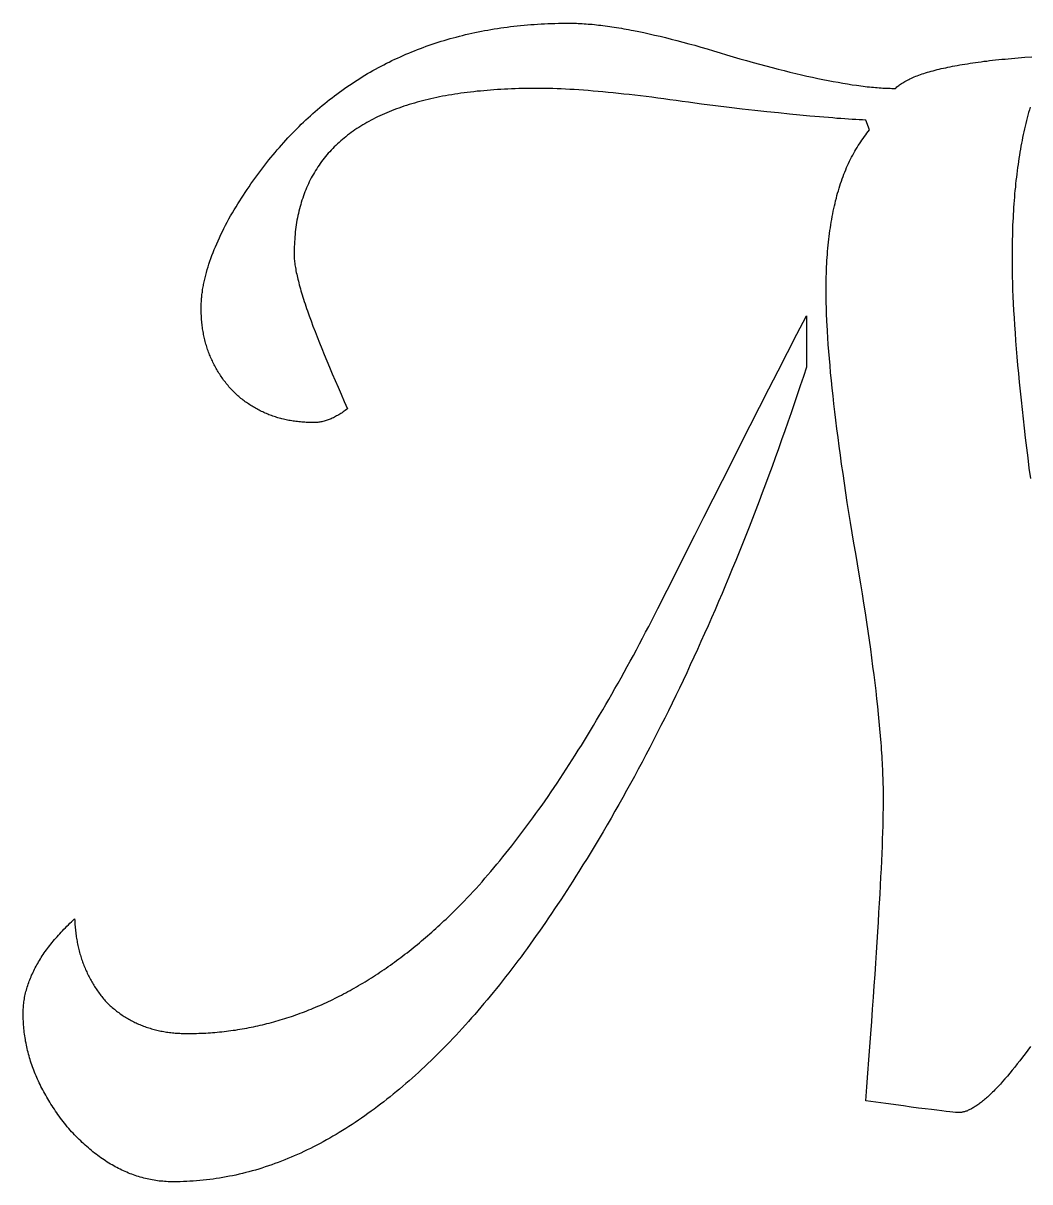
# Model space of a CAD drawing. Extents: x -388 to -35, y 578 to 1063.
# Drawn here: x -204.9 to -191.81, y 578.84 to 593.9 of the extents above; entities that cross this region are included whole.
import ezdxf

# ---------------------------------------------------------------- set-up
doc = ezdxf.new("R2010")
doc.units = 0
doc.layers.add('color#3f3f3fff', color=1, linetype='CONTINUOUS')

msp = doc.modelspace()

# ---------------------------------------------------------------- linework, layer by layer
at = {"layer": 'color#3f3f3fff'}
for points in [[(-191.807, 580.601), (-191.842, 580.552), (-191.877, 580.505), (-191.911, 580.46), (-191.945, 580.415), (-191.978, 580.373), (-192.011, 580.331), (-192.044, 580.291), (-192.075, 580.252), (-192.107, 580.215), (-192.138, 580.179), (-192.168, 580.145), (-192.198, 580.112), (-192.227, 580.08), (-192.256, 580.05), (-192.27, 580.035), (-192.284, 580.021), (-192.298, 580.007), (-192.311, 579.994), (-192.325, 579.981), (-192.339, 579.968), (-192.352, 579.955), (-192.365, 579.943), (-192.378, 579.931), (-192.392, 579.92), (-192.404, 579.909), (-192.417, 579.898), (-192.43, 579.888), (-192.442, 579.878), (-192.455, 579.868), (-192.467, 579.859), (-192.479, 579.85), (-192.491, 579.841), (-192.503, 579.833), (-192.515, 579.825), (-192.526, 579.818), (-192.538, 579.81), (-192.549, 579.804), (-192.56, 579.797), (-192.571, 579.791), (-192.582, 579.785), (-192.593, 579.78), (-192.604, 579.775), (-192.614, 579.77), (-192.625, 579.765), (-192.635, 579.761), (-192.645, 579.758), (-192.655, 579.754), (-192.665, 579.751), (-192.675, 579.749), (-192.685, 579.746), (-192.694, 579.744), (-192.704, 579.743), (-192.713, 579.742), (-192.722, 579.741), (-192.731, 579.74), (-192.74, 579.74), (-192.747, 579.74), (-192.757, 579.741), (-192.768, 579.741), (-192.781, 579.742), (-192.814, 579.746), (-192.854, 579.75), (-192.902, 579.755), (-192.958, 579.762), (-193.022, 579.77), (-193.093, 579.779), (-193.173, 579.789), (-193.26, 579.8), (-193.355, 579.813), (-193.458, 579.827), (-193.687, 579.858), (-193.948, 579.894), (-193.934, 580.076), (-193.92, 580.253), (-193.907, 580.427), (-193.894, 580.597), (-193.881, 580.763), (-193.869, 580.925), (-193.858, 581.084), (-193.847, 581.239), (-193.836, 581.39), (-193.826, 581.537), (-193.816, 581.681), (-193.807, 581.821), (-193.798, 581.957), (-193.79, 582.089), (-193.782, 582.217), (-193.775, 582.342), (-193.768, 582.463), (-193.761, 582.58), (-193.755, 582.694), (-193.749, 582.804), (-193.744, 582.91), (-193.739, 583.012), (-193.735, 583.11), (-193.731, 583.205), (-193.728, 583.296), (-193.725, 583.383), (-193.722, 583.466), (-193.72, 583.546), (-193.719, 583.622), (-193.718, 583.694), (-193.717, 583.762), (-193.717, 583.826), (-193.717, 583.862), (-193.717, 583.898), (-193.718, 583.935), (-193.718, 583.972), (-193.719, 584.01), (-193.72, 584.048), (-193.721, 584.086), (-193.723, 584.126), (-193.724, 584.165), (-193.726, 584.206), (-193.728, 584.246), (-193.73, 584.288), (-193.733, 584.329), (-193.735, 584.372), (-193.738, 584.414), (-193.741, 584.458), (-193.744, 584.502), (-193.747, 584.546), (-193.754, 584.636), (-193.762, 584.728), (-193.771, 584.823), (-193.78, 584.919), (-193.79, 585.018), (-193.801, 585.118), (-193.813, 585.221), (-193.825, 585.325), (-193.839, 585.432), (-193.853, 585.541), (-193.867, 585.652), (-193.883, 585.764), (-193.899, 585.879), (-193.916, 585.996), (-193.934, 586.115), (-193.952, 586.236), (-193.971, 586.36), (-193.991, 586.485), (-194.012, 586.612), (-194.033, 586.741), (-194.055, 586.873), (-194.078, 587.006), (-194.102, 587.142), (-194.124, 587.277), (-194.146, 587.411), (-194.166, 587.542), (-194.187, 587.671), (-194.206, 587.798), (-194.224, 587.923), (-194.242, 588.046), (-194.26, 588.167), (-194.276, 588.285), (-194.292, 588.402), (-194.307, 588.516), (-194.321, 588.628), (-194.335, 588.739), (-194.348, 588.847), (-194.36, 588.953), (-194.372, 589.056), (-194.383, 589.158), (-194.393, 589.258), (-194.403, 589.355), (-194.411, 589.451), (-194.419, 589.544), (-194.427, 589.635), (-194.434, 589.724), (-194.439, 589.811), (-194.445, 589.896), (-194.449, 589.979), (-194.451, 590.02), (-194.453, 590.06), (-194.455, 590.099), (-194.456, 590.138), (-194.458, 590.177), (-194.459, 590.215), (-194.46, 590.252), (-194.461, 590.289), (-194.461, 590.325), (-194.462, 590.361), (-194.462, 590.397), (-194.462, 590.431), (-194.462, 590.475), (-194.461, 590.519), (-194.461, 590.562), (-194.46, 590.605), (-194.459, 590.648), (-194.457, 590.69), (-194.455, 590.732), (-194.453, 590.773), (-194.451, 590.814), (-194.448, 590.855), (-194.445, 590.895), (-194.442, 590.935), (-194.439, 590.975), (-194.435, 591.014), (-194.431, 591.053), (-194.427, 591.092), (-194.422, 591.13), (-194.417, 591.168), (-194.412, 591.205), (-194.407, 591.242), (-194.401, 591.279), (-194.395, 591.315), (-194.389, 591.351), (-194.382, 591.387), (-194.376, 591.422), (-194.369, 591.457), (-194.361, 591.491), (-194.354, 591.526), (-194.346, 591.559), (-194.338, 591.593), (-194.329, 591.626), (-194.321, 591.659), (-194.312, 591.691), (-194.302, 591.723), (-194.293, 591.755), (-194.283, 591.786), (-194.273, 591.817), (-194.263, 591.847), (-194.252, 591.877), (-194.241, 591.907), (-194.23, 591.937), (-194.218, 591.966), (-194.207, 591.994), (-194.195, 592.023), (-194.182, 592.051), (-194.17, 592.078), (-194.157, 592.106), (-194.144, 592.132), (-194.131, 592.159), (-194.117, 592.185), (-194.103, 592.211), (-194.089, 592.236), (-194.074, 592.261), (-194.059, 592.286), (-194.044, 592.31), (-194.029, 592.334), (-194.013, 592.358), (-193.998, 592.381), (-193.981, 592.404), (-193.965, 592.427), (-193.948, 592.449), (-193.931, 592.471), (-193.914, 592.492), (-193.897, 592.513), (-193.948, 592.642), (-193.989, 592.644), (-194.032, 592.646), (-194.076, 592.648), (-194.122, 592.651), (-194.169, 592.654), (-194.219, 592.657), (-194.27, 592.661), (-194.322, 592.664), (-194.376, 592.669), (-194.432, 592.673), (-194.49, 592.678), (-194.549, 592.683), (-194.61, 592.688), (-194.673, 592.694), (-194.803, 592.706), (-194.939, 592.719), (-195.082, 592.734), (-195.232, 592.75), (-195.389, 592.767), (-195.552, 592.785), (-195.722, 592.805), (-195.898, 592.825), (-196.081, 592.847), (-196.166, 592.86), (-196.249, 592.872), (-196.331, 592.884), (-196.412, 592.895), (-196.492, 592.906), (-196.571, 592.917), (-196.649, 592.927), (-196.725, 592.937), (-196.801, 592.947), (-196.875, 592.956), (-196.948, 592.964), (-197.02, 592.973), (-197.09, 592.98), (-197.16, 592.988), (-197.228, 592.995), (-197.295, 593.001), (-197.362, 593.008), (-197.426, 593.013), (-197.49, 593.019), (-197.553, 593.024), (-197.614, 593.029), (-197.675, 593.033), (-197.734, 593.037), (-197.792, 593.04), (-197.849, 593.043), (-197.904, 593.046), (-197.959, 593.048), (-198.012, 593.05), (-198.064, 593.051), (-198.116, 593.052), (-198.165, 593.053), (-198.214, 593.053), (-198.263, 593.053), (-198.312, 593.052), (-198.361, 593.052), (-198.409, 593.051), (-198.456, 593.05), (-198.504, 593.048), (-198.551, 593.046), (-198.597, 593.044), (-198.643, 593.042), (-198.689, 593.04), (-198.734, 593.037), (-198.779, 593.034), (-198.824, 593.031), (-198.868, 593.027), (-198.912, 593.023), (-198.955, 593.019), (-198.998, 593.015), (-199.041, 593.01), (-199.083, 593.005), (-199.125, 593), (-199.166, 592.995), (-199.207, 592.989), (-199.248, 592.983), (-199.289, 592.977), (-199.328, 592.97), (-199.368, 592.964), (-199.407, 592.957), (-199.446, 592.95), (-199.484, 592.942), (-199.522, 592.934), (-199.56, 592.926), (-199.597, 592.918), (-199.634, 592.909), (-199.671, 592.901), (-199.707, 592.891), (-199.742, 592.882), (-199.778, 592.872), (-199.813, 592.863), (-199.847, 592.852), (-199.881, 592.842), (-199.915, 592.831), (-199.948, 592.82), (-199.981, 592.809), (-200.014, 592.798), (-200.046, 592.786), (-200.078, 592.774), (-200.109, 592.762), (-200.141, 592.749), (-200.171, 592.736), (-200.202, 592.723), (-200.231, 592.71), (-200.261, 592.697), (-200.29, 592.683), (-200.319, 592.669), (-200.347, 592.654), (-200.375, 592.64), (-200.403, 592.625), (-200.43, 592.61), (-200.457, 592.594), (-200.483, 592.578), (-200.509, 592.563), (-200.535, 592.546), (-200.56, 592.53), (-200.585, 592.513), (-200.61, 592.496), (-200.634, 592.479), (-200.657, 592.461), (-200.681, 592.444), (-200.704, 592.425), (-200.726, 592.407), (-200.748, 592.389), (-200.77, 592.37), (-200.792, 592.351), (-200.813, 592.331), (-200.833, 592.312), (-200.854, 592.292), (-200.874, 592.272), (-200.893, 592.251), (-200.912, 592.23), (-200.931, 592.21), (-200.949, 592.188), (-200.967, 592.167), (-200.985, 592.145), (-201.002, 592.123), (-201.019, 592.101), (-201.035, 592.078), (-201.051, 592.055), (-201.067, 592.032), (-201.082, 592.009), (-201.097, 591.986), (-201.111, 591.962), (-201.125, 591.938), (-201.139, 591.913), (-201.152, 591.889), (-201.165, 591.864), (-201.178, 591.838), (-201.19, 591.813), (-201.202, 591.787), (-201.213, 591.761), (-201.224, 591.735), (-201.235, 591.709), (-201.245, 591.682), (-201.255, 591.655), (-201.264, 591.628), (-201.273, 591.6), (-201.282, 591.572), (-201.29, 591.544), (-201.298, 591.516), (-201.306, 591.487), (-201.313, 591.458), (-201.32, 591.429), (-201.326, 591.4), (-201.332, 591.37), (-201.338, 591.34), (-201.343, 591.31), (-201.348, 591.28), (-201.352, 591.249), (-201.356, 591.218), (-201.36, 591.187), (-201.363, 591.155), (-201.366, 591.124), (-201.368, 591.092), (-201.371, 591.059), (-201.372, 591.027), (-201.374, 590.994), (-201.375, 590.961), (-201.375, 590.928), (-201.375, 590.894), (-201.375, 590.879), (-201.375, 590.864), (-201.374, 590.848), (-201.373, 590.832), (-201.371, 590.815), (-201.369, 590.798), (-201.367, 590.78), (-201.365, 590.761), (-201.362, 590.743), (-201.358, 590.723), (-201.355, 590.703), (-201.351, 590.683), (-201.347, 590.662), (-201.342, 590.64), (-201.337, 590.618), (-201.332, 590.595), (-201.326, 590.572), (-201.32, 590.548), (-201.314, 590.524), (-201.308, 590.499), (-201.301, 590.474), (-201.293, 590.448), (-201.286, 590.422), (-201.278, 590.395), (-201.269, 590.368), (-201.261, 590.34), (-201.252, 590.312), (-201.243, 590.283), (-201.233, 590.253), (-201.223, 590.223), (-201.213, 590.193), (-201.202, 590.162), (-201.18, 590.098), (-201.156, 590.032), (-201.131, 589.964), (-201.104, 589.894), (-201.077, 589.822), (-201.047, 589.748), (-201.017, 589.671), (-200.985, 589.593), (-200.952, 589.512), (-200.917, 589.43), (-200.881, 589.345), (-200.844, 589.258), (-200.805, 589.169), (-200.765, 589.078), (-200.724, 588.985), (-200.681, 588.889), (-200.696, 588.878), (-200.71, 588.868), (-200.725, 588.857), (-200.739, 588.847), (-200.753, 588.838), (-200.767, 588.828), (-200.781, 588.819), (-200.795, 588.811), (-200.81, 588.802), (-200.824, 588.795), (-200.837, 588.787), (-200.851, 588.78), (-200.865, 588.773), (-200.879, 588.766), (-200.893, 588.76), (-200.906, 588.754), (-200.92, 588.749), (-200.934, 588.744), (-200.947, 588.739), (-200.961, 588.735), (-200.974, 588.731), (-200.987, 588.727), (-201.001, 588.724), (-201.014, 588.721), (-201.027, 588.718), (-201.04, 588.716), (-201.053, 588.714), (-201.067, 588.712), (-201.08, 588.711), (-201.093, 588.71), (-201.105, 588.71), (-201.118, 588.709), (-201.138, 588.71), (-201.158, 588.71), (-201.178, 588.71), (-201.198, 588.711), (-201.217, 588.712), (-201.237, 588.713), (-201.256, 588.714), (-201.275, 588.716), (-201.294, 588.718), (-201.313, 588.72), (-201.332, 588.722), (-201.351, 588.724), (-201.37, 588.726), (-201.388, 588.729), (-201.407, 588.732), (-201.425, 588.735), (-201.443, 588.738), (-201.461, 588.742), (-201.479, 588.746), (-201.497, 588.75), (-201.515, 588.754), (-201.533, 588.758), (-201.55, 588.763), (-201.568, 588.767), (-201.585, 588.772), (-201.602, 588.777), (-201.619, 588.783), (-201.636, 588.788), (-201.653, 588.794), (-201.67, 588.8), (-201.687, 588.806), (-201.703, 588.812), (-201.719, 588.819), (-201.736, 588.826), (-201.752, 588.832), (-201.768, 588.84), (-201.784, 588.847), (-201.8, 588.854), (-201.816, 588.862), (-201.831, 588.87), (-201.847, 588.878), (-201.862, 588.887), (-201.877, 588.895), (-201.892, 588.904), (-201.908, 588.913), (-201.922, 588.922), (-201.937, 588.931), (-201.952, 588.941), (-201.967, 588.951), (-201.981, 588.96), (-201.995, 588.971), (-202.01, 588.981), (-202.024, 588.991), (-202.038, 589.002), (-202.052, 589.013), (-202.066, 589.024), (-202.079, 589.036), (-202.093, 589.047), (-202.106, 589.059), (-202.12, 589.071), (-202.133, 589.083), (-202.146, 589.095), (-202.159, 589.108), (-202.172, 589.121), (-202.185, 589.134), (-202.197, 589.148), (-202.21, 589.162), (-202.222, 589.176), (-202.234, 589.19), (-202.246, 589.204), (-202.257, 589.219), (-202.268, 589.233), (-202.28, 589.248), (-202.291, 589.262), (-202.301, 589.277), (-202.312, 589.292), (-202.322, 589.307), (-202.332, 589.322), (-202.342, 589.337), (-202.352, 589.352), (-202.362, 589.367), (-202.371, 589.383), (-202.38, 589.398), (-202.389, 589.414), (-202.398, 589.43), (-202.406, 589.445), (-202.415, 589.461), (-202.423, 589.477), (-202.431, 589.493), (-202.438, 589.51), (-202.446, 589.526), (-202.453, 589.542), (-202.46, 589.559), (-202.467, 589.575), (-202.474, 589.592), (-202.48, 589.609), (-202.487, 589.626), (-202.493, 589.643), (-202.499, 589.66), (-202.505, 589.677), (-202.51, 589.695), (-202.515, 589.712), (-202.521, 589.73), (-202.525, 589.747), (-202.53, 589.765), (-202.535, 589.783), (-202.539, 589.801), (-202.543, 589.819), (-202.547, 589.837), (-202.551, 589.855), (-202.554, 589.873), (-202.558, 589.892), (-202.561, 589.91), (-202.564, 589.929), (-202.566, 589.948), (-202.569, 589.966), (-202.571, 589.985), (-202.573, 590.004), (-202.575, 590.023), (-202.577, 590.043), (-202.578, 590.062), (-202.58, 590.081), (-202.581, 590.101), (-202.582, 590.121), (-202.582, 590.14), (-202.583, 590.16), (-202.583, 590.18), (-202.583, 590.2), (-202.583, 590.215), (-202.583, 590.231), (-202.582, 590.246), (-202.582, 590.262), (-202.581, 590.277), (-202.58, 590.293), (-202.579, 590.309), (-202.578, 590.325), (-202.576, 590.341), (-202.574, 590.357), (-202.573, 590.373), (-202.571, 590.39), (-202.568, 590.406), (-202.566, 590.422), (-202.564, 590.439), (-202.561, 590.455), (-202.558, 590.472), (-202.555, 590.489), (-202.552, 590.506), (-202.548, 590.523), (-202.545, 590.54), (-202.541, 590.557), (-202.537, 590.574), (-202.533, 590.592), (-202.524, 590.627), (-202.514, 590.662), (-202.504, 590.697), (-202.493, 590.733), (-202.482, 590.77), (-202.469, 590.806), (-202.456, 590.843), (-202.443, 590.881), (-202.428, 590.918), (-202.413, 590.957), (-202.397, 590.995), (-202.381, 591.034), (-202.364, 591.073), (-202.346, 591.112), (-202.327, 591.152), (-202.308, 591.192), (-202.288, 591.233), (-202.267, 591.274), (-202.246, 591.315), (-202.223, 591.357), (-202.2, 591.396), (-202.177, 591.435), (-202.154, 591.474), (-202.13, 591.513), (-202.107, 591.551), (-202.083, 591.59), (-202.059, 591.627), (-202.035, 591.665), (-202.01, 591.702), (-201.985, 591.739), (-201.961, 591.775), (-201.936, 591.811), (-201.911, 591.847), (-201.885, 591.883), (-201.86, 591.918), (-201.834, 591.953), (-201.808, 591.988), (-201.782, 592.022), (-201.756, 592.056), (-201.729, 592.09), (-201.703, 592.123), (-201.676, 592.156), (-201.649, 592.189), (-201.622, 592.221), (-201.594, 592.253), (-201.567, 592.285), (-201.539, 592.317), (-201.511, 592.348), (-201.483, 592.379), (-201.455, 592.409), (-201.426, 592.44), (-201.398, 592.47), (-201.369, 592.499), (-201.34, 592.529), (-201.311, 592.558), (-201.282, 592.587), (-201.252, 592.615), (-201.222, 592.643), (-201.192, 592.671), (-201.162, 592.698), (-201.132, 592.726), (-201.102, 592.752), (-201.071, 592.779), (-201.04, 592.805), (-201.009, 592.831), (-200.978, 592.857), (-200.947, 592.882), (-200.915, 592.907), (-200.883, 592.932), (-200.852, 592.956), (-200.819, 592.98), (-200.787, 593.004), (-200.755, 593.027), (-200.722, 593.051), (-200.689, 593.073), (-200.656, 593.096), (-200.623, 593.118), (-200.59, 593.14), (-200.556, 593.162), (-200.523, 593.183), (-200.489, 593.204), (-200.455, 593.224), (-200.42, 593.245), (-200.386, 593.265), (-200.351, 593.285), (-200.316, 593.304), (-200.281, 593.323), (-200.246, 593.342), (-200.211, 593.36), (-200.175, 593.379), (-200.14, 593.396), (-200.104, 593.414), (-200.068, 593.431), (-200.031, 593.448), (-199.995, 593.465), (-199.958, 593.481), (-199.922, 593.497), (-199.885, 593.513), (-199.847, 593.528), (-199.81, 593.543), (-199.773, 593.558), (-199.735, 593.572), (-199.697, 593.586), (-199.659, 593.6), (-199.621, 593.614), (-199.582, 593.627), (-199.543, 593.64), (-199.505, 593.652), (-199.466, 593.665), (-199.426, 593.677), (-199.387, 593.688), (-199.348, 593.7), (-199.308, 593.711), (-199.268, 593.721), (-199.228, 593.732), (-199.188, 593.742), (-199.147, 593.752), (-199.107, 593.761), (-199.066, 593.77), (-199.025, 593.779), (-198.984, 593.788), (-198.942, 593.796), (-198.901, 593.804), (-198.859, 593.811), (-198.817, 593.819), (-198.775, 593.826), (-198.733, 593.832), (-198.69, 593.839), (-198.648, 593.845), (-198.605, 593.851), (-198.562, 593.856), (-198.519, 593.861), (-198.475, 593.866), (-198.432, 593.87), (-198.388, 593.875), (-198.344, 593.879), (-198.3, 593.882), (-198.256, 593.885), (-198.211, 593.888), (-198.167, 593.891), (-198.122, 593.893), (-198.077, 593.895), (-198.032, 593.897), (-197.986, 593.898), (-197.941, 593.9), (-197.895, 593.9), (-197.849, 593.901), (-197.803, 593.901), (-197.78, 593.901), (-197.756, 593.901), (-197.732, 593.9), (-197.707, 593.899), (-197.683, 593.898), (-197.658, 593.897), (-197.632, 593.896), (-197.607, 593.894), (-197.581, 593.892), (-197.554, 593.89), (-197.528, 593.888), (-197.501, 593.886), (-197.474, 593.883), (-197.446, 593.88), (-197.418, 593.877), (-197.39, 593.874), (-197.362, 593.87), (-197.333, 593.866), (-197.304, 593.862), (-197.274, 593.858), (-197.245, 593.854), (-197.215, 593.849), (-197.184, 593.845), (-197.154, 593.839), (-197.123, 593.834), (-197.091, 593.829), (-197.06, 593.823), (-197.028, 593.817), (-196.996, 593.811), (-196.963, 593.805), (-196.897, 593.792), (-196.83, 593.778), (-196.761, 593.763), (-196.691, 593.747), (-196.62, 593.73), (-196.548, 593.713), (-196.475, 593.694), (-196.4, 593.675), (-196.324, 593.655), (-196.246, 593.634), (-196.168, 593.613), (-196.088, 593.59), (-196.007, 593.566), (-195.924, 593.542), (-195.841, 593.517), (-195.756, 593.491), (-195.67, 593.464), (-195.582, 593.439), (-195.496, 593.414), (-195.411, 593.391), (-195.328, 593.368), (-195.246, 593.346), (-195.165, 593.324), (-195.086, 593.304), (-195.008, 593.284), (-194.932, 593.265), (-194.857, 593.247), (-194.783, 593.23), (-194.711, 593.213), (-194.64, 593.198), (-194.571, 593.183), (-194.503, 593.169), (-194.436, 593.156), (-194.371, 593.143), (-194.307, 593.132), (-194.245, 593.121), (-194.184, 593.111), (-194.125, 593.101), (-194.066, 593.093), (-194.038, 593.089), (-194.01, 593.085), (-193.982, 593.082), (-193.954, 593.079), (-193.927, 593.075), (-193.9, 593.072), (-193.874, 593.07), (-193.848, 593.067), (-193.822, 593.065), (-193.797, 593.063), (-193.772, 593.061), (-193.747, 593.059), (-193.723, 593.058), (-193.699, 593.056), (-193.675, 593.055), (-193.652, 593.054), (-193.629, 593.054), (-193.607, 593.053), (-193.584, 593.053), (-193.562, 593.053), (-193.553, 593.062), (-193.542, 593.072), (-193.531, 593.081), (-193.519, 593.091), (-193.507, 593.1), (-193.494, 593.109), (-193.481, 593.118), (-193.467, 593.127), (-193.453, 593.135), (-193.438, 593.144), (-193.422, 593.153), (-193.406, 593.161), (-193.389, 593.17), (-193.372, 593.178), (-193.354, 593.186), (-193.336, 593.194), (-193.317, 593.202), (-193.298, 593.21), (-193.277, 593.218), (-193.257, 593.225), (-193.236, 593.233), (-193.214, 593.241), (-193.191, 593.248), (-193.169, 593.255), (-193.145, 593.262), (-193.121, 593.269), (-193.096, 593.276), (-193.071, 593.283), (-193.046, 593.29), (-193.019, 593.297), (-192.992, 593.303), (-192.965, 593.31), (-192.937, 593.316), (-192.908, 593.322), (-192.879, 593.329), (-192.85, 593.335), (-192.819, 593.341), (-192.789, 593.347), (-192.757, 593.352), (-192.725, 593.358), (-192.693, 593.364), (-192.66, 593.369), (-192.626, 593.374), (-192.592, 593.38), (-192.557, 593.385), (-192.522, 593.39), (-192.486, 593.395), (-192.449, 593.4), (-192.412, 593.405), (-192.375, 593.409), (-192.337, 593.414), (-192.298, 593.418), (-192.259, 593.423), (-192.219, 593.427), (-192.178, 593.431), (-192.137, 593.435), (-192.096, 593.439), (-192.054, 593.443), (-191.968, 593.45), (-191.88, 593.457), (-191.789, 593.464)], [(-191.811, 592.809), (-191.82, 592.775), (-191.83, 592.74), (-191.84, 592.706), (-191.849, 592.671), (-191.858, 592.635), (-191.867, 592.599), (-191.875, 592.563), (-191.884, 592.527), (-191.892, 592.49), (-191.9, 592.453), (-191.908, 592.416), (-191.915, 592.378), (-191.923, 592.34), (-191.93, 592.301), (-191.937, 592.263), (-191.944, 592.223), (-191.95, 592.184), (-191.956, 592.144), (-191.963, 592.104), (-191.968, 592.064), (-191.974, 592.023), (-191.979, 591.982), (-191.985, 591.94), (-191.99, 591.898), (-191.995, 591.856), (-191.999, 591.814), (-192.003, 591.771), (-192.008, 591.728), (-192.012, 591.684), (-192.015, 591.64), (-192.019, 591.596), (-192.022, 591.551), (-192.025, 591.507), (-192.028, 591.461), (-192.031, 591.416), (-192.033, 591.37), (-192.035, 591.324), (-192.038, 591.277), (-192.039, 591.23), (-192.041, 591.183), (-192.042, 591.135), (-192.043, 591.087), (-192.044, 591.039), (-192.045, 590.99), (-192.046, 590.942), (-192.046, 590.892), (-192.046, 590.843), (-192.046, 590.805), (-192.046, 590.766), (-192.045, 590.727), (-192.045, 590.687), (-192.044, 590.647), (-192.043, 590.606), (-192.041, 590.523), (-192.038, 590.437), (-192.034, 590.349), (-192.03, 590.259), (-192.025, 590.166), (-192.02, 590.072), (-192.014, 589.975), (-192.007, 589.875), (-191.999, 589.774), (-191.991, 589.67), (-191.982, 589.564), (-191.973, 589.456), (-191.963, 589.346), (-191.952, 589.233), (-191.94, 589.118), (-191.928, 589), (-191.916, 588.881), (-191.902, 588.759), (-191.888, 588.635), (-191.874, 588.509), (-191.858, 588.38), (-191.842, 588.249), (-191.826, 588.116), (-191.808, 587.981)]]:
    msp.add_lwpolyline(points, dxfattribs=at)
msp.add_lwpolyline([(-194.719, 589.429), (-194.758, 589.309), (-194.798, 589.189), (-194.838, 589.07), (-194.878, 588.952), (-194.918, 588.834), (-194.959, 588.716), (-195, 588.6), (-195.041, 588.483), (-195.082, 588.368), (-195.123, 588.253), (-195.165, 588.138), (-195.207, 588.024), (-195.249, 587.911), (-195.291, 587.798), (-195.333, 587.686), (-195.376, 587.574), (-195.419, 587.463), (-195.462, 587.352), (-195.505, 587.242), (-195.549, 587.133), (-195.592, 587.024), (-195.636, 586.915), (-195.681, 586.808), (-195.725, 586.7), (-195.769, 586.594), (-195.814, 586.488), (-195.859, 586.382), (-195.905, 586.277), (-195.95, 586.173), (-195.996, 586.069), (-196.041, 585.966), (-196.088, 585.863), (-196.134, 585.761), (-196.18, 585.66), (-196.227, 585.559), (-196.274, 585.458), (-196.321, 585.358), (-196.368, 585.259), (-196.416, 585.16), (-196.464, 585.062), (-196.512, 584.964), (-196.56, 584.867), (-196.608, 584.771), (-196.657, 584.675), (-196.706, 584.58), (-196.755, 584.485), (-196.804, 584.391), (-196.854, 584.297), (-196.903, 584.204), (-196.953, 584.111), (-197.003, 584.02), (-197.054, 583.928), (-197.104, 583.837), (-197.155, 583.747), (-197.206, 583.657), (-197.257, 583.568), (-197.309, 583.48), (-197.36, 583.392), (-197.412, 583.304), (-197.464, 583.217), (-197.516, 583.131), (-197.569, 583.045), (-197.622, 582.96), (-197.675, 582.876), (-197.714, 582.813), (-197.753, 582.75), (-197.793, 582.689), (-197.832, 582.627), (-197.872, 582.566), (-197.911, 582.506), (-197.951, 582.446), (-197.99, 582.387), (-198.03, 582.328), (-198.069, 582.27), (-198.109, 582.212), (-198.149, 582.154), (-198.188, 582.098), (-198.228, 582.041), (-198.268, 581.985), (-198.308, 581.93), (-198.348, 581.875), (-198.387, 581.82), (-198.427, 581.767), (-198.467, 581.713), (-198.507, 581.66), (-198.547, 581.608), (-198.587, 581.556), (-198.627, 581.504), (-198.667, 581.453), (-198.707, 581.403), (-198.747, 581.353), (-198.787, 581.303), (-198.828, 581.254), (-198.868, 581.206), (-198.908, 581.158), (-198.948, 581.11), (-198.989, 581.063), (-199.029, 581.017), (-199.069, 580.971), (-199.11, 580.925), (-199.15, 580.88), (-199.19, 580.835), (-199.231, 580.791), (-199.271, 580.748), (-199.312, 580.705), (-199.352, 580.662), (-199.393, 580.62), (-199.433, 580.578), (-199.474, 580.537), (-199.515, 580.497), (-199.555, 580.456), (-199.596, 580.417), (-199.637, 580.378), (-199.677, 580.339), (-199.718, 580.301), (-199.759, 580.263), (-199.8, 580.226), (-199.841, 580.189), (-199.882, 580.153), (-199.923, 580.117), (-199.964, 580.082), (-200.005, 580.047), (-200.046, 580.013), (-200.087, 579.979), (-200.128, 579.946), (-200.169, 579.913), (-200.21, 579.881), (-200.251, 579.849), (-200.292, 579.818), (-200.333, 579.787), (-200.375, 579.757), (-200.416, 579.727), (-200.457, 579.698), (-200.498, 579.669), (-200.54, 579.641), (-200.581, 579.613), (-200.623, 579.586), (-200.664, 579.559), (-200.705, 579.532), (-200.747, 579.506), (-200.788, 579.481), (-200.83, 579.456), (-200.872, 579.432), (-200.913, 579.408), (-200.955, 579.385), (-200.996, 579.362), (-201.038, 579.339), (-201.08, 579.317), (-201.122, 579.296), (-201.163, 579.275), (-201.205, 579.255), (-201.247, 579.235), (-201.289, 579.215), (-201.331, 579.196), (-201.373, 579.178), (-201.415, 579.16), (-201.456, 579.142), (-201.498, 579.125), (-201.541, 579.109), (-201.583, 579.093), (-201.625, 579.077), (-201.667, 579.062), (-201.709, 579.048), (-201.751, 579.034), (-201.793, 579.02), (-201.835, 579.007), (-201.878, 578.994), (-201.92, 578.982), (-201.962, 578.971), (-202.005, 578.96), (-202.047, 578.949), (-202.089, 578.939), (-202.132, 578.929), (-202.174, 578.92), (-202.217, 578.912), (-202.259, 578.904), (-202.302, 578.896), (-202.344, 578.889), (-202.387, 578.882), (-202.429, 578.876), (-202.472, 578.87), (-202.515, 578.865), (-202.558, 578.861), (-202.6, 578.856), (-202.643, 578.853), (-202.686, 578.849), (-202.729, 578.847), (-202.771, 578.845), (-202.814, 578.843), (-202.857, 578.842), (-202.9, 578.841), (-202.943, 578.841), (-202.966, 578.841), (-202.99, 578.841), (-203.013, 578.842), (-203.036, 578.843), (-203.059, 578.845), (-203.082, 578.847), (-203.105, 578.849), (-203.127, 578.851), (-203.15, 578.854), (-203.173, 578.858), (-203.195, 578.861), (-203.218, 578.865), (-203.241, 578.869), (-203.263, 578.874), (-203.285, 578.879), (-203.308, 578.884), (-203.33, 578.89), (-203.352, 578.895), (-203.374, 578.902), (-203.396, 578.908), (-203.418, 578.915), (-203.44, 578.923), (-203.462, 578.93), (-203.484, 578.938), (-203.506, 578.946), (-203.527, 578.955), (-203.549, 578.964), (-203.571, 578.973), (-203.592, 578.983), (-203.614, 578.993), (-203.635, 579.003), (-203.656, 579.014), (-203.678, 579.025), (-203.699, 579.036), (-203.72, 579.048), (-203.741, 579.06), (-203.762, 579.072), (-203.783, 579.085), (-203.804, 579.098), (-203.825, 579.112), (-203.845, 579.125), (-203.866, 579.139), (-203.887, 579.154), (-203.907, 579.169), (-203.928, 579.184), (-203.948, 579.199), (-203.968, 579.215), (-203.989, 579.231), (-204.009, 579.247), (-204.029, 579.264), (-204.049, 579.281), (-204.069, 579.299), (-204.089, 579.316), (-204.109, 579.335), (-204.129, 579.353), (-204.149, 579.372), (-204.169, 579.391), (-204.188, 579.41), (-204.208, 579.43), (-204.228, 579.45), (-204.247, 579.471), (-204.267, 579.492), (-204.286, 579.513), (-204.305, 579.534), (-204.324, 579.557), (-204.342, 579.58), (-204.359, 579.602), (-204.377, 579.625), (-204.394, 579.647), (-204.411, 579.67), (-204.427, 579.693), (-204.444, 579.715), (-204.46, 579.738), (-204.475, 579.761), (-204.491, 579.783), (-204.506, 579.806), (-204.521, 579.829), (-204.536, 579.852), (-204.55, 579.875), (-204.564, 579.897), (-204.578, 579.92), (-204.591, 579.943), (-204.604, 579.966), (-204.617, 579.989), (-204.629, 580.012), (-204.642, 580.035), (-204.654, 580.058), (-204.665, 580.081), (-204.677, 580.105), (-204.688, 580.128), (-204.699, 580.151), (-204.709, 580.174), (-204.72, 580.197), (-204.729, 580.22), (-204.739, 580.244), (-204.749, 580.267), (-204.758, 580.29), (-204.766, 580.314), (-204.775, 580.337), (-204.783, 580.36), (-204.791, 580.384), (-204.799, 580.407), (-204.806, 580.431), (-204.813, 580.454), (-204.82, 580.478), (-204.826, 580.501), (-204.833, 580.525), (-204.839, 580.548), (-204.844, 580.572), (-204.85, 580.595), (-204.855, 580.619), (-204.859, 580.643), (-204.864, 580.667), (-204.868, 580.69), (-204.872, 580.714), (-204.876, 580.738), (-204.879, 580.762), (-204.882, 580.785), (-204.885, 580.809), (-204.887, 580.833), (-204.889, 580.857), (-204.891, 580.881), (-204.893, 580.905), (-204.894, 580.929), (-204.895, 580.953), (-204.896, 580.977), (-204.896, 581.001), (-204.896, 581.025), (-204.896, 581.044), (-204.896, 581.064), (-204.895, 581.083), (-204.894, 581.102), (-204.892, 581.121), (-204.89, 581.141), (-204.888, 581.16), (-204.886, 581.179), (-204.883, 581.199), (-204.88, 581.218), (-204.877, 581.237), (-204.873, 581.256), (-204.869, 581.276), (-204.864, 581.295), (-204.86, 581.314), (-204.855, 581.333), (-204.849, 581.353), (-204.843, 581.372), (-204.837, 581.391), (-204.831, 581.411), (-204.824, 581.43), (-204.817, 581.449), (-204.81, 581.468), (-204.802, 581.488), (-204.794, 581.507), (-204.786, 581.526), (-204.777, 581.546), (-204.768, 581.565), (-204.759, 581.584), (-204.749, 581.603), (-204.74, 581.623), (-204.729, 581.642), (-204.719, 581.661), (-204.708, 581.68), (-204.696, 581.7), (-204.685, 581.719), (-204.673, 581.738), (-204.661, 581.758), (-204.648, 581.777), (-204.635, 581.796), (-204.622, 581.815), (-204.609, 581.835), (-204.595, 581.854), (-204.58, 581.873), (-204.566, 581.892), (-204.551, 581.912), (-204.536, 581.931), (-204.52, 581.95), (-204.505, 581.97), (-204.488, 581.989), (-204.472, 582.008), (-204.455, 582.027), (-204.438, 582.047), (-204.421, 582.066), (-204.403, 582.085), (-204.385, 582.105), (-204.366, 582.124), (-204.348, 582.143), (-204.328, 582.162), (-204.309, 582.182), (-204.289, 582.201), (-204.269, 582.22), (-204.249, 582.239), (-204.228, 582.259), (-204.227, 582.239), (-204.226, 582.219), (-204.225, 582.199), (-204.223, 582.179), (-204.222, 582.16), (-204.22, 582.14), (-204.218, 582.121), (-204.216, 582.101), (-204.214, 582.082), (-204.211, 582.063), (-204.209, 582.044), (-204.206, 582.025), (-204.203, 582.006), (-204.2, 581.987), (-204.196, 581.969), (-204.193, 581.95), (-204.189, 581.932), (-204.185, 581.914), (-204.181, 581.895), (-204.177, 581.877), (-204.172, 581.859), (-204.168, 581.841), (-204.163, 581.823), (-204.158, 581.806), (-204.153, 581.788), (-204.148, 581.771), (-204.142, 581.753), (-204.137, 581.736), (-204.131, 581.719), (-204.125, 581.702), (-204.119, 581.685), (-204.112, 581.668), (-204.106, 581.651), (-204.099, 581.634), (-204.092, 581.617), (-204.085, 581.601), (-204.078, 581.585), (-204.071, 581.568), (-204.063, 581.552), (-204.055, 581.536), (-204.047, 581.52), (-204.039, 581.504), (-204.031, 581.488), (-204.023, 581.472), (-204.014, 581.457), (-204.005, 581.441), (-203.996, 581.426), (-203.987, 581.411), (-203.978, 581.395), (-203.968, 581.38), (-203.959, 581.365), (-203.949, 581.35), (-203.939, 581.336), (-203.929, 581.321), (-203.918, 581.306), (-203.908, 581.292), (-203.897, 581.277), (-203.886, 581.263), (-203.875, 581.249), (-203.864, 581.235), (-203.852, 581.221), (-203.841, 581.207), (-203.829, 581.193), (-203.817, 581.179), (-203.804, 581.167), (-203.791, 581.154), (-203.778, 581.142), (-203.765, 581.13), (-203.751, 581.118), (-203.738, 581.106), (-203.724, 581.094), (-203.71, 581.083), (-203.697, 581.072), (-203.683, 581.061), (-203.669, 581.05), (-203.655, 581.04), (-203.64, 581.029), (-203.626, 581.019), (-203.611, 581.009), (-203.597, 580.999), (-203.582, 580.99), (-203.567, 580.981), (-203.552, 580.971), (-203.537, 580.962), (-203.522, 580.954), (-203.507, 580.945), (-203.491, 580.937), (-203.476, 580.929), (-203.46, 580.921), (-203.445, 580.913), (-203.429, 580.906), (-203.413, 580.898), (-203.397, 580.891), (-203.381, 580.884), (-203.364, 580.877), (-203.348, 580.871), (-203.331, 580.865), (-203.315, 580.858), (-203.298, 580.853), (-203.281, 580.847), (-203.264, 580.841), (-203.247, 580.836), (-203.23, 580.831), (-203.213, 580.826), (-203.195, 580.821), (-203.178, 580.817), (-203.16, 580.812), (-203.142, 580.808), (-203.124, 580.804), (-203.106, 580.801), (-203.088, 580.797), (-203.07, 580.794), (-203.052, 580.791), (-203.033, 580.788), (-203.015, 580.785), (-202.996, 580.783), (-202.977, 580.78), (-202.958, 580.778), (-202.939, 580.776), (-202.92, 580.775), (-202.901, 580.773), (-202.882, 580.772), (-202.862, 580.771), (-202.843, 580.77), (-202.823, 580.769), (-202.803, 580.768), (-202.783, 580.768), (-202.763, 580.768), (-202.733, 580.768), (-202.703, 580.769), (-202.673, 580.769), (-202.643, 580.77), (-202.613, 580.771), (-202.583, 580.772), (-202.553, 580.773), (-202.523, 580.775), (-202.493, 580.777), (-202.464, 580.779), (-202.434, 580.781), (-202.404, 580.783), (-202.374, 580.786), (-202.345, 580.789), (-202.315, 580.792), (-202.285, 580.795), (-202.256, 580.798), (-202.226, 580.802), (-202.197, 580.806), (-202.167, 580.81), (-202.138, 580.814), (-202.108, 580.819), (-202.079, 580.824), (-202.049, 580.829), (-202.02, 580.834), (-201.991, 580.839), (-201.961, 580.845), (-201.932, 580.85), (-201.903, 580.856), (-201.874, 580.863), (-201.845, 580.869), (-201.815, 580.876), (-201.786, 580.883), (-201.757, 580.89), (-201.728, 580.897), (-201.699, 580.904), (-201.67, 580.912), (-201.641, 580.92), (-201.612, 580.928), (-201.584, 580.936), (-201.555, 580.945), (-201.526, 580.953), (-201.497, 580.962), (-201.468, 580.972), (-201.44, 580.981), (-201.411, 580.99), (-201.382, 581), (-201.354, 581.01), (-201.325, 581.02), (-201.297, 581.031), (-201.268, 581.041), (-201.239, 581.052), (-201.211, 581.063), (-201.183, 581.075), (-201.154, 581.086), (-201.126, 581.098), (-201.097, 581.11), (-201.069, 581.122), (-201.041, 581.134), (-201.013, 581.146), (-200.984, 581.159), (-200.956, 581.172), (-200.928, 581.185), (-200.9, 581.199), (-200.872, 581.212), (-200.844, 581.226), (-200.816, 581.24), (-200.788, 581.254), (-200.76, 581.268), (-200.732, 581.283), (-200.704, 581.298), (-200.676, 581.313), (-200.648, 581.328), (-200.62, 581.344), (-200.593, 581.359), (-200.565, 581.375), (-200.537, 581.391), (-200.509, 581.408), (-200.482, 581.424), (-200.454, 581.441), (-200.427, 581.458), (-200.399, 581.475), (-200.371, 581.492), (-200.344, 581.51), (-200.317, 581.527), (-200.289, 581.545), (-200.262, 581.564), (-200.234, 581.582), (-200.207, 581.601), (-200.18, 581.619), (-200.152, 581.638), (-200.125, 581.658), (-200.098, 581.677), (-200.071, 581.697), (-200.044, 581.717), (-200.016, 581.737), (-199.989, 581.757), (-199.962, 581.777), (-199.935, 581.798), (-199.908, 581.819), (-199.881, 581.84), (-199.854, 581.862), (-199.827, 581.883), (-199.801, 581.905), (-199.774, 581.927), (-199.747, 581.949), (-199.72, 581.971), (-199.693, 581.994), (-199.667, 582.017), (-199.64, 582.04), (-199.613, 582.063), (-199.587, 582.086), (-199.56, 582.11), (-199.534, 582.134), (-199.507, 582.158), (-199.481, 582.182), (-199.454, 582.207), (-199.428, 582.231), (-199.401, 582.256), (-199.375, 582.281), (-199.349, 582.307), (-199.322, 582.332), (-199.296, 582.358), (-199.27, 582.384), (-199.244, 582.41), (-199.217, 582.437), (-199.191, 582.463), (-199.165, 582.49), (-199.127, 582.53), (-199.088, 582.572), (-199.049, 582.613), (-199.011, 582.655), (-198.972, 582.698), (-198.933, 582.742), (-198.895, 582.786), (-198.856, 582.831), (-198.817, 582.876), (-198.778, 582.922), (-198.74, 582.968), (-198.701, 583.015), (-198.662, 583.063), (-198.623, 583.111), (-198.584, 583.16), (-198.545, 583.21), (-198.506, 583.26), (-198.467, 583.31), (-198.428, 583.362), (-198.389, 583.414), (-198.35, 583.466), (-198.311, 583.519), (-198.272, 583.573), (-198.233, 583.627), (-198.194, 583.682), (-198.154, 583.738), (-198.115, 583.794), (-198.076, 583.851), (-198.037, 583.908), (-197.997, 583.966), (-197.958, 584.024), (-197.919, 584.083), (-197.879, 584.143), (-197.84, 584.203), (-197.8, 584.264), (-197.761, 584.326), (-197.722, 584.388), (-197.682, 584.451), (-197.643, 584.514), (-197.603, 584.578), (-197.563, 584.643), (-197.524, 584.708), (-197.484, 584.774), (-197.445, 584.84), (-197.405, 584.907), (-197.365, 584.975), (-197.326, 585.043), (-197.286, 585.111), (-197.246, 585.181), (-197.206, 585.251), (-197.166, 585.321), (-197.127, 585.393), (-197.087, 585.464), (-197.047, 585.537), (-197.007, 585.61), (-196.967, 585.683), (-196.927, 585.757), (-196.887, 585.832), (-196.847, 585.908), (-196.807, 585.984), (-196.767, 586.06), (-196.727, 586.137), (-196.687, 586.215), (-196.647, 586.294), (-196.528, 586.531), (-196.408, 586.769), (-196.289, 587.007), (-196.169, 587.245), (-196.05, 587.482), (-195.93, 587.72), (-195.81, 587.958), (-195.689, 588.195), (-195.569, 588.433), (-195.448, 588.671), (-195.327, 588.909), (-195.206, 589.146), (-195.084, 589.384), (-194.963, 589.622), (-194.841, 589.86), (-194.719, 590.097), (-194.719, 589.429)], close=True, dxfattribs=at)

doc.saveas('drawing.dxf')
